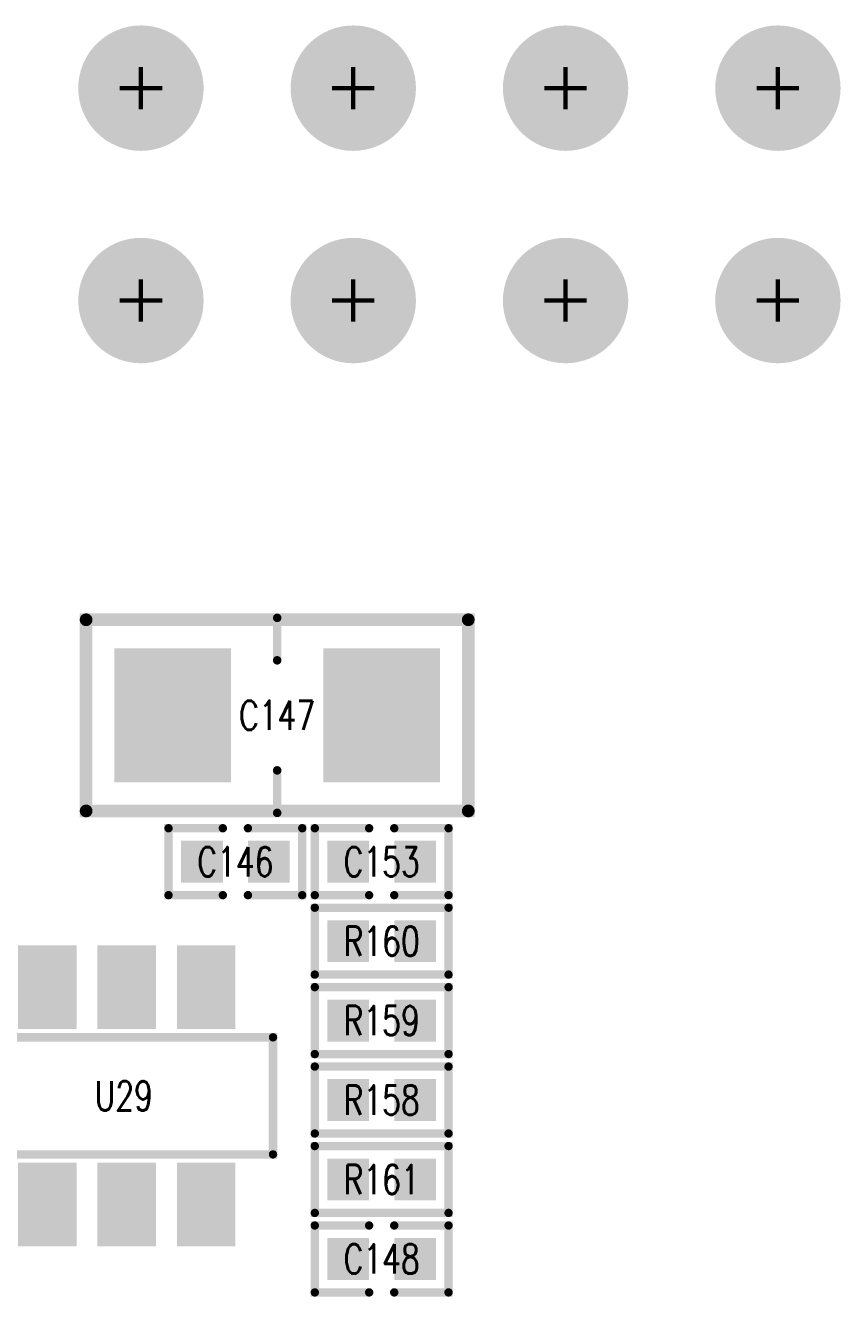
# Model space of a CAD drawing. Extents: x -4 to 157, y -7 to 87.
# Drawn here: x 36.54 to 46.29, y 35.75 to 50.95 of the extents above; entities that cross this region are included whole.
import ezdxf
from ezdxf.enums import TextEntityAlignment as Align

# ---------------------------------------------------------------- set-up
doc = ezdxf.new("R2010")
doc.units = 0
for name, color, linetype in [('DRIL_PLTE_THRU_01', 3, 'CONTINUOUS'), ('DRIL_PLTE_THRU_02', 171, 'CONTINUOUS'), ('DRIL_PLTE_THRU_03', 222, 'CONTINUOUS'), ('DRIL_PLTE_THRU_04', 2, 'CONTINUOUS'), ('DRIL_SYMBOL', 254, 'CONTINUOUS'), ('PADS_BOT', 56, 'CONTINUOUS'), ('PADS_INNER', 96, 'CONTINUOUS'), ('PADS_TOP', 96, 'CONTINUOUS'), ('PART_NAME_126', 6, 'CONTINUOUS'), ('PART_TOP_2DLINE_00', 255, 'CONTINUOUS'), ('PART_TOP_2DLINE_126', 255, 'CONTINUOUS')]:
    doc.layers.add(name, color=color, linetype=linetype)
doc.styles.add('W0$05', font='simplex', dxfattribs={"width": 0.75})

# ---------------------------------------------------------------- blocks, each defined once
blk = doc.blocks.new('SMOOTH_0$1')
at = {"const_width": 0.05}
blk.add_lwpolyline([(-0.025, 0, 1), (0.025, 0, 1)], format="xyb", close=True, dxfattribs=at)
blk = doc.blocks.new('PART_BODY_TOP_275')
at = {"layer": 'PART_TOP_2DLINE_126', "const_width": 0.1}
for points in [[(-0.15, 0.4), (-0.8, 0.4), (-0.8, -0.4), (-0.15, -0.4)], [(0.15, -0.4), (0.8, -0.4), (0.8, 0.4), (0.15, 0.4)]]:
    blk.add_lwpolyline(points, dxfattribs=at)
at = {"layer": 'PART_TOP_2DLINE_126'}
for p in [(-0.8, 0.4), (-0.15, 0.4), (0.15, 0.4), (0.8, 0.4), (-0.8, -0.4), (-0.15, -0.4), (0.15, -0.4), (0.8, -0.4)]:
    blk.add_blockref('SMOOTH_0$1', p, dxfattribs=at)
blk = doc.blocks.new('DRIL_HOLE_0')
blk.add_lwpolyline([(0, 0, 1), (0, 0, 1)], format="xyb", close=True)
blk = doc.blocks.new('PAD_0')
blk.add_lwpolyline([(0, 0, 1), (0, 0, 1)], format="xyb", close=True)
blk = doc.blocks.new('PAD_11')
at = {"const_width": 0.5}
blk.add_lwpolyline([(-0.25, 0), (0.25, 0)], dxfattribs=at)
blk = doc.blocks.new('STK_TOP_7')
at = {"layer": 'DRIL_PLTE_THRU_01'}
blk.add_blockref('DRIL_HOLE_0', (0, 0), dxfattribs=at)
at = {"layer": 'DRIL_PLTE_THRU_02'}
blk.add_blockref('DRIL_HOLE_0', (0, 0), dxfattribs=at)
at = {"layer": 'DRIL_PLTE_THRU_03'}
blk.add_blockref('DRIL_HOLE_0', (0, 0), dxfattribs=at)
at = {"layer": 'DRIL_PLTE_THRU_04'}
blk.add_blockref('DRIL_HOLE_0', (0, 0), dxfattribs=at)
at = {"layer": 'PADS_BOT'}
blk.add_blockref('PAD_0', (0, 0), dxfattribs=at)
at = {"layer": 'PADS_INNER'}
blk.add_blockref('PAD_0', (0, 0), dxfattribs=at)
at = {"layer": 'PADS_TOP'}
blk.add_blockref('PAD_11', (0, 0), dxfattribs=at)
blk = doc.blocks.new('SYM_TOP_5')
for name, p in [('PART_BODY_TOP_275', (0, 0)), ('STK_TOP_7', (-0.4, 0)), ('STK_TOP_7', (0.4, 0))]:
    blk.add_blockref(name, p)
blk = doc.blocks.new('PART_TOP_39')
blk.add_blockref('SYM_TOP_5', (0, 0))
at = {"layer": 'PART_NAME_126', "style": 'W0$05', "width": 0.75}
blk.add_text('C146', height=0.35, dxfattribs=at).set_placement((0, 0), align=Align.MIDDLE_CENTER)
blk = doc.blocks.new('SMOOTH_0$1016')
at = {"const_width": 0.0508}
blk.add_lwpolyline([(-0.0254, 0, 1), (0.0254, 0, 1)], format="xyb", close=True, dxfattribs=at)
blk = doc.blocks.new('SMOOTH_0$1524')
at = {"const_width": 0.0762}
blk.add_lwpolyline([(-0.0381, 0, 1), (0.0381, 0, 1)], format="xyb", close=True, dxfattribs=at)
blk = doc.blocks.new('PART_BODY_TOP_277')
at = {"layer": 'PART_TOP_2DLINE_126', "const_width": 0.152}
blk.add_lwpolyline([(-2.286, -1.143), (-2.286, 1.143), (2.286, 1.143), (2.286, -1.143)], close=True, dxfattribs=at)
at = {"layer": 'PART_TOP_2DLINE_126', "const_width": 0.102}
for points in [[(0, 1.166), (0, 0.658)], [(0, -1.166), (0, -0.658)]]:
    blk.add_lwpolyline(points, dxfattribs=at)
at = {"layer": 'PART_TOP_2DLINE_126'}
for name, p in [('SMOOTH_0$1524', (-2.286, 1.143)), ('SMOOTH_0$1016', (0, 1.166)), ('SMOOTH_0$1524', (2.286, 1.143)), ('SMOOTH_0$1016', (0, 0.658)), ('SMOOTH_0$1016', (0, -0.658)), ('SMOOTH_0$1524', (-2.286, -1.143)), ('SMOOTH_0$1016', (0, -1.166)), ('SMOOTH_0$1524', (2.286, -1.143))]:
    blk.add_blockref(name, p, dxfattribs=at)
blk = doc.blocks.new('PAD_13')
at = {"const_width": 1.397}
blk.add_lwpolyline([(-0.8001, 0), (0.8001, 0)], dxfattribs=at)
blk = doc.blocks.new('STK_TOP_9')
at = {"layer": 'DRIL_PLTE_THRU_01'}
blk.add_blockref('DRIL_HOLE_0', (0, 0), dxfattribs=at)
at = {"layer": 'DRIL_PLTE_THRU_02'}
blk.add_blockref('DRIL_HOLE_0', (0, 0), dxfattribs=at)
at = {"layer": 'DRIL_PLTE_THRU_03'}
blk.add_blockref('DRIL_HOLE_0', (0, 0), dxfattribs=at)
at = {"layer": 'DRIL_PLTE_THRU_04'}
blk.add_blockref('DRIL_HOLE_0', (0, 0), dxfattribs=at)
at = {"layer": 'PADS_BOT'}
blk.add_blockref('PAD_0', (0, 0), dxfattribs=at)
at = {"layer": 'PADS_INNER'}
blk.add_blockref('PAD_0', (0, 0), dxfattribs=at)
at = {"layer": 'PADS_TOP', "rotation": 90}
blk.add_blockref('PAD_13', (0, 0), dxfattribs=at)
blk = doc.blocks.new('SYM_TOP_7')
for name, p in [('STK_TOP_9', (-1.249934, 0)), ('STK_TOP_9', (1.249934, 0)), ('PART_BODY_TOP_277', (0, 0))]:
    blk.add_blockref(name, p)
blk = doc.blocks.new('PART_TOP_40')
blk.add_blockref('SYM_TOP_7', (0, 0))
at = {"layer": 'PART_NAME_126', "style": 'W0$05', "width": 0.75}
blk.add_text('C147', height=0.35, dxfattribs=at).set_placement((0, 0), align=Align.MIDDLE_CENTER)
blk = doc.blocks.new('PART_TOP_41')
blk.add_blockref('SYM_TOP_5', (0, 0))
at = {"layer": 'PART_NAME_126', "style": 'W0$05', "width": 0.75}
blk.add_text('C148', height=0.35, rotation=180, dxfattribs=at).set_placement((0, 0), align=Align.MIDDLE_CENTER)
blk = doc.blocks.new('PART_TOP_46')
blk.add_blockref('SYM_TOP_5', (0, 0))
at = {"layer": 'PART_NAME_126', "style": 'W0$05', "width": 0.75}
blk.add_text('C153', height=0.35, dxfattribs=at).set_placement((0, 0), align=Align.MIDDLE_CENTER)
blk = doc.blocks.new('DRIL_SYMBOL_0$9')
at = {"layer": 'DRIL_SYMBOL', "const_width": 0.0508}
for points in [[(0, -0.254), (0, 0.254)], [(-0.254, 0), (0.254, 0)]]:
    blk.add_lwpolyline(points, dxfattribs=at)
blk = doc.blocks.new('DRIL_HOLE_0$9')
at = {"const_width": 0.45}
blk.add_lwpolyline([(-0.225, 0, 1), (0.225, 0, 1)], format="xyb", close=True, dxfattribs=at)
blk.add_blockref('DRIL_SYMBOL_0$9', (0, 0))
blk = doc.blocks.new('PAD_3')
at = {"const_width": 0.575005}
blk.add_lwpolyline([(0, -0.287502, 1), (0, 0.287502, 1)], format="xyb", close=True, dxfattribs=at)
blk = doc.blocks.new('PAD_16')
at = {"const_width": 0.75}
blk.add_lwpolyline([(0, -0.375, 1), (0, 0.375, 1)], format="xyb", close=True, dxfattribs=at)
blk = doc.blocks.new('STK_TOP_13')
at = {"layer": 'DRIL_PLTE_THRU_01'}
blk.add_blockref('DRIL_HOLE_0$9', (0, 0), dxfattribs=at)
at = {"layer": 'DRIL_PLTE_THRU_02'}
blk.add_blockref('DRIL_HOLE_0$9', (0, 0), dxfattribs=at)
at = {"layer": 'DRIL_PLTE_THRU_03'}
blk.add_blockref('DRIL_HOLE_0$9', (0, 0), dxfattribs=at)
at = {"layer": 'DRIL_PLTE_THRU_04'}
blk.add_blockref('DRIL_HOLE_0$9', (0, 0), dxfattribs=at)
at = {"layer": 'PADS_BOT'}
blk.add_blockref('PAD_16', (0, 0), dxfattribs=at)
at = {"layer": 'PADS_INNER'}
blk.add_blockref('PAD_3', (0, 0), dxfattribs=at)
at = {"layer": 'PADS_TOP'}
blk.add_blockref('PAD_16', (0, 0), dxfattribs=at)
blk = doc.blocks.new('SYM_TOP_11')
for p in [(33.02, 0), (35.56, 0), (38.1, 0), (40.64, 0), (33.02, -2.54), (35.56, -2.54), (38.1, -2.54), (40.64, -2.54)]:
    blk.add_blockref('STK_TOP_13', p)
blk = doc.blocks.new('PART_TOP_131')
blk.add_blockref('SYM_TOP_11', (0, 0))
blk = doc.blocks.new('PART_BODY_TOP_290')
at = {"layer": 'PART_TOP_2DLINE_126', "const_width": 0.1}
blk.add_lwpolyline([(-0.8, 0.4), (0.8, 0.4), (0.8, -0.4), (-0.8, -0.4)], close=True, dxfattribs=at)
at = {"layer": 'PART_TOP_2DLINE_126'}
for p in [(-0.8, 0.4), (0.8, 0.4), (-0.8, -0.4), (0.8, -0.4)]:
    blk.add_blockref('SMOOTH_0$1', p, dxfattribs=at)
blk = doc.blocks.new('SYM_TOP_20')
for name, p in [('PART_BODY_TOP_290', (0, 0)), ('STK_TOP_7', (-0.4, 0)), ('STK_TOP_7', (0.4, 0))]:
    blk.add_blockref(name, p)
blk = doc.blocks.new('PART_TOP_275')
blk.add_blockref('SYM_TOP_20', (0, 0))
at = {"layer": 'PART_NAME_126', "style": 'W0$05', "width": 0.75}
blk.add_text('R158', height=0.35, rotation=180, dxfattribs=at).set_placement((0, 0), align=Align.MIDDLE_CENTER)
blk = doc.blocks.new('PART_TOP_276')
blk.add_blockref('SYM_TOP_20', (0, 0))
at = {"layer": 'PART_NAME_126', "style": 'W0$05', "width": 0.75}
blk.add_text('R159', height=0.35, rotation=180, dxfattribs=at).set_placement((0, 0), align=Align.MIDDLE_CENTER)
blk = doc.blocks.new('PART_TOP_277')
blk.add_blockref('SYM_TOP_20', (0, 0))
at = {"layer": 'PART_NAME_126', "style": 'W0$05', "width": 0.75}
blk.add_text('R160', height=0.35, dxfattribs=at).set_placement((0, 0), align=Align.MIDDLE_CENTER)
blk = doc.blocks.new('PART_TOP_278')
blk.add_blockref('SYM_TOP_20', (0, 0))
at = {"layer": 'PART_NAME_126', "style": 'W0$05', "width": 0.75}
blk.add_text('R161', height=0.35, dxfattribs=at).set_placement((0, 0), align=Align.MIDDLE_CENTER)
blk = doc.blocks.new('PART_BODY_TOP_325')
at = {"layer": 'PART_TOP_2DLINE_00', "const_width": 0.1}
blk.add_lwpolyline([(-1.75, -0.7), (1.75, -0.7), (1.75, 0.7), (-1.75, 0.7)], close=True, dxfattribs=at)
blk.add_lwpolyline([(-1.5, 0.7), (-1.5, -0.7)], dxfattribs=at)
blk.add_lwpolyline([(-1.82, -1.55, 1), (-1.48, -1.55, 1)], format="xyb", close=True, dxfattribs=at)
at = {"layer": 'PART_TOP_2DLINE_00'}
for p in [(-1.75, 0.7), (-1.5, 0.7), (1.75, 0.7), (-1.75, -0.7), (-1.5, -0.7), (1.75, -0.7)]:
    blk.add_blockref('SMOOTH_0$1', p, dxfattribs=at)
blk = doc.blocks.new('PAD_86')
at = {"const_width": 0.7}
blk.add_lwpolyline([(-0.5, 0), (0.5, 0)], dxfattribs=at)
blk = doc.blocks.new('STK_TOP_85')
at = {"layer": 'DRIL_PLTE_THRU_01'}
blk.add_blockref('DRIL_HOLE_0', (0, 0), dxfattribs=at)
at = {"layer": 'DRIL_PLTE_THRU_02'}
blk.add_blockref('DRIL_HOLE_0', (0, 0), dxfattribs=at)
at = {"layer": 'DRIL_PLTE_THRU_03'}
blk.add_blockref('DRIL_HOLE_0', (0, 0), dxfattribs=at)
at = {"layer": 'DRIL_PLTE_THRU_04'}
blk.add_blockref('DRIL_HOLE_0', (0, 0), dxfattribs=at)
at = {"layer": 'PADS_BOT'}
blk.add_blockref('PAD_0', (0, 0), dxfattribs=at)
at = {"layer": 'PADS_INNER'}
blk.add_blockref('PAD_0', (0, 0), dxfattribs=at)
at = {"layer": 'PADS_TOP', "rotation": 90}
blk.add_blockref('PAD_86', (0, 0), dxfattribs=at)
blk = doc.blocks.new('SYM_TOP_55')
for name, p in [('STK_TOP_85', (-0.95, 1.3)), ('STK_TOP_85', (0, 1.3)), ('STK_TOP_85', (0.95, 1.3)), ('PART_BODY_TOP_325', (0, 0)), ('STK_TOP_85', (-0.95, -1.3)), ('STK_TOP_85', (0, -1.3)), ('STK_TOP_85', (0.95, -1.3))]:
    blk.add_blockref(name, p)
blk = doc.blocks.new('PART_TOP_416')
blk.add_blockref('SYM_TOP_55', (0, 0))
at = {"layer": 'PART_NAME_126', "style": 'W0$05', "width": 0.75}
blk.add_text('U29', height=0.35, dxfattribs=at).set_placement((-0.035, 0), align=Align.MIDDLE_CENTER)

msp = doc.modelspace()

# ---------------------------------------------------------------- block references
for name, p in [('PART_TOP_131', (4.9, 50.2)), ('PART_TOP_40', (39.55, 42.7)), ('PART_TOP_39', (39.05, 40.95)), ('PART_TOP_46', (40.8, 40.95)), ('PART_TOP_277', (40.8, 40)), ('PART_TOP_416', (37.75, 38.15)), ('PART_TOP_278', (40.8, 37.15))]:
    msp.add_blockref(name, p)
at = {"rotation": 180}
for name, p in [('PART_TOP_276', (40.8, 39.05)), ('PART_TOP_275', (40.8, 38.1)), ('PART_TOP_41', (40.8, 36.2))]:
    msp.add_blockref(name, p, dxfattribs=at)

doc.saveas('drawing.dxf')
